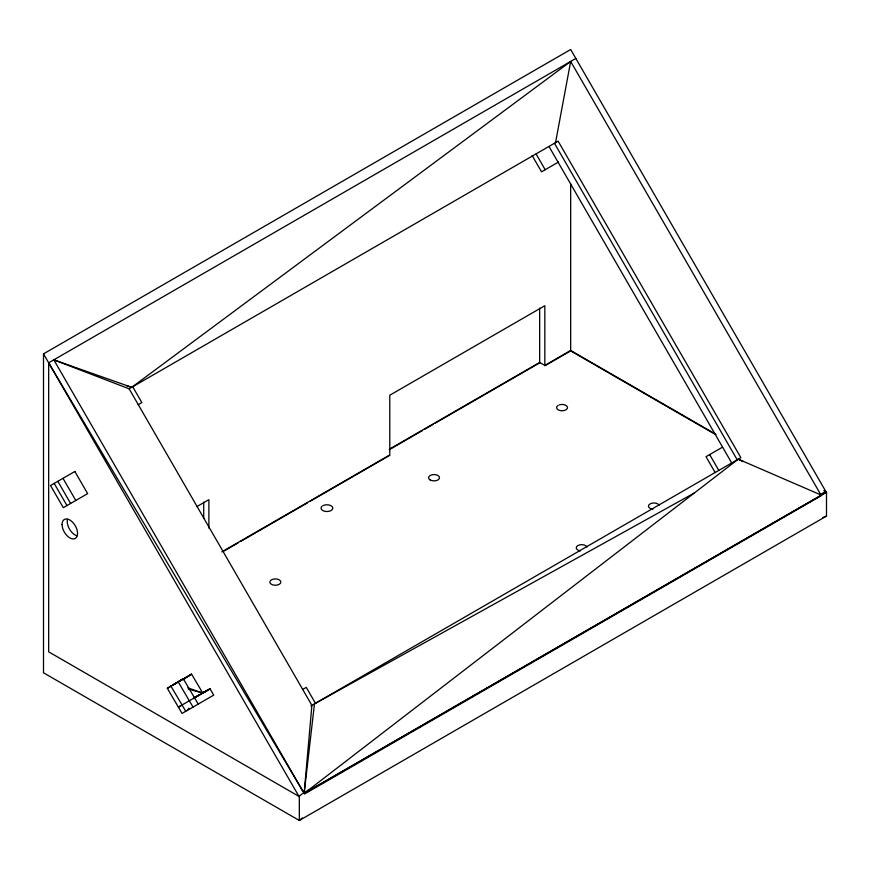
<?xml version="1.0" encoding="UTF-8"?>
<svg xmlns="http://www.w3.org/2000/svg" width="870" height="870" viewBox="0 0 870 870"><rect width="100%" height="100%" fill="white"/><g stroke="black" fill="none" stroke-linecap="round" stroke-linejoin="round"><path stroke-width="1.3" d="M826.5 492.627L570.666 49.514L43.5 353.872L43.5 672.782L299.334 820.486L826.5 516.073L826.5 492.202L823.781 490.637M575.831 58.464L48.666 362.823L48.666 651.837L299.334 796.615L299.334 820.486L302.434 817.854M203.721 518.379L203.721 502.099M208.887 528.144L208.887 499.663L197.142 506.438M716.064 434.413L570.666 350.469L544.827 365.433L539.661 362.453L539.661 308.154M544.827 365.433L544.827 305.707L389.782 395.219L389.782 454.934L221.806 551.885M48.666 362.823L304.141 793.407L826.5 492.202L304.141 793.407L311.884 705.342L129.141 388.825L53.831 359.843L304.5 794.005L821.334 495.617L570.666 61.455L131.729 387.335L126.552 385.725M694.412 492.931L304.141 793.407L314.472 703.852L694.412 492.931L738.271 459.175L820.965 494.976L820.149 494.508M555.528 142.658L570.666 61.455M269.863 582.073L270.048 581.258M187.235 710.42L188.899 708.278M299.334 797.04L298.965 796.398L302.445 793.647M304.141 793.407L308.371 790.08M183.015 679.753L191.574 674.163L202.743 693.031L210.051 688.812L213.705 695.141L182.069 713.411L167.323 688.333L183.276 678.709L198.208 704.091M172.488 685.342L183.276 678.709M178.491 707.201L182.069 704.972L170.901 686.104L191.574 674.163L167.323 688.333M128.988 388.912L558.116 141.157L740.859 457.674L310.818 705.961M138.2 404.702L141.853 402.592L132.719 386.769M558.496 162.037L541.542 171.836L532.114 155.512M389.303 449.235L539.661 362.453M389.455 449.605L422.407 430.585M424.756 429.225L432.988 424.462M435.348 423.103L540.074 362.638M224.155 550.949L238.249 542.815M240.599 541.455L307.556 502.806M309.905 501.446L389.782 455.336M544.827 365.813L570.666 350.893L714.096 433.706M178.415 707.082L208.224 689.866L193.803 698.121M302.629 689.508L306.283 687.398L315.451 703.275M722.568 447.137L706.005 456.696L715.14 472.519M193.847 698.099L210.051 688.812L194.478 697.642M821.345 493.997L826.13 491.985L822.498 493.475M822.705 517.563L826.5 516.073M188.377 689.116L202.743 693.031L187.8 687.833M53.831 359.843L131.729 387.335M178.111 681.699L193.031 707.082M554.462 143.278L737.194 459.784M548.97 146.443L731.713 462.96M536.061 153.892L545.196 169.726M709.659 454.586L718.794 470.409M43.5 353.872L298.965 796.398M62.999 478.326L75.788 500.478M57.833 481.306L70.622 503.458M54.179 483.415L66.968 505.568M182.069 704.972L185.723 711.301M570.666 183.744L570.666 350.893M76.984 535.779A10.962 6.329 60 0 1 67.49 519.325M652.848 509.244A5.481 3.165 0 0 1 649.814 504.045A5.481 3.165 0 0 1 659.123 505.122M559.29 404.865A5.481 3.165 0 0 1 567.49 407.334A5.481 3.165 0 0 1 560.16 410.586A5.481 3.165 0 0 1 558.159 405.376M580.301 550.884A5.481 3.165 0 0 1 577.843 545.588A5.481 3.165 0 0 1 587.022 547.002M322.792 505.753A5.851 3.371 0 0 1 331.057 505.753A5.851 3.371 0 0 1 331.057 510.527A5.851 3.36 -0.1 0 1 323.346 510.81A5.851 3.36 -0.1 0 1 321.878 506.449M270.603 580.497A5.481 3.165 0 0 1 279.226 579.844A5.481 3.165 0 0 1 278.085 584.825A5.481 3.165 0 0 1 270.048 582.9M74.853 471.486L50.525 485.525L63.314 507.678L87.642 493.638L74.853 471.486M743.165 461.535L738.271 459.175L743.132 461.524M62.064 524.479A10.962 6.329 60 0 0 73.689 538.943A10.962 6.329 60 0 0 73.689 523.435A10.962 6.329 60 0 0 62.064 524.479M430.161 479.957A5.481 3.165 0 0 0 439.339 478.533A5.481 3.165 0 0 0 432.618 474.661A5.481 3.165 0 0 0 430.161 479.957"/></g></svg>
